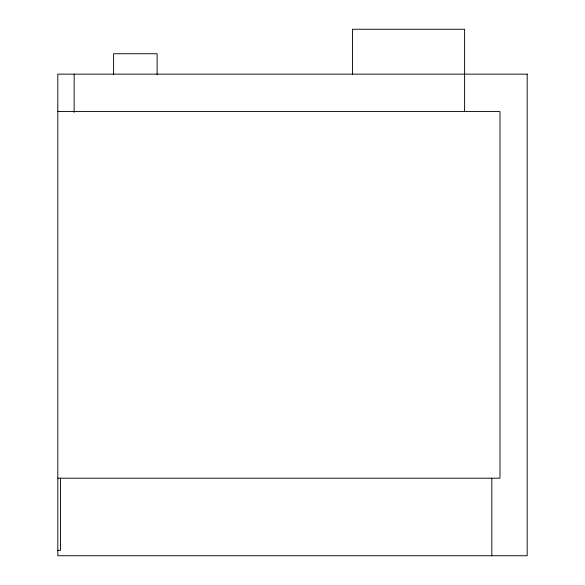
<?xml version="1.0" encoding="UTF-8"?>
<svg xmlns="http://www.w3.org/2000/svg" width="585" height="585" viewBox="0 0 585 585"><rect width="100%" height="100%" fill="white"/><g stroke="black" fill="none" stroke-linecap="round" stroke-linejoin="round"><path stroke-width="0.88" d="M57.82 111.559L499.97 111.559L499.97 478.201L57.82 478.201M57.82 550.309L60.54 550.309L60.54 478.201M491.809 478.201L491.809 555.75M464.6 111.559L464.6 29.25L352.506 29.25L352.506 74.149M157.131 74.734L157.131 53.74L113.6 53.74L113.6 74.741M74.149 74.149L74.149 112.452M527.18 74.149L57.82 74.149L57.82 555.75L527.18 555.75L527.18 74.149"/></g></svg>
